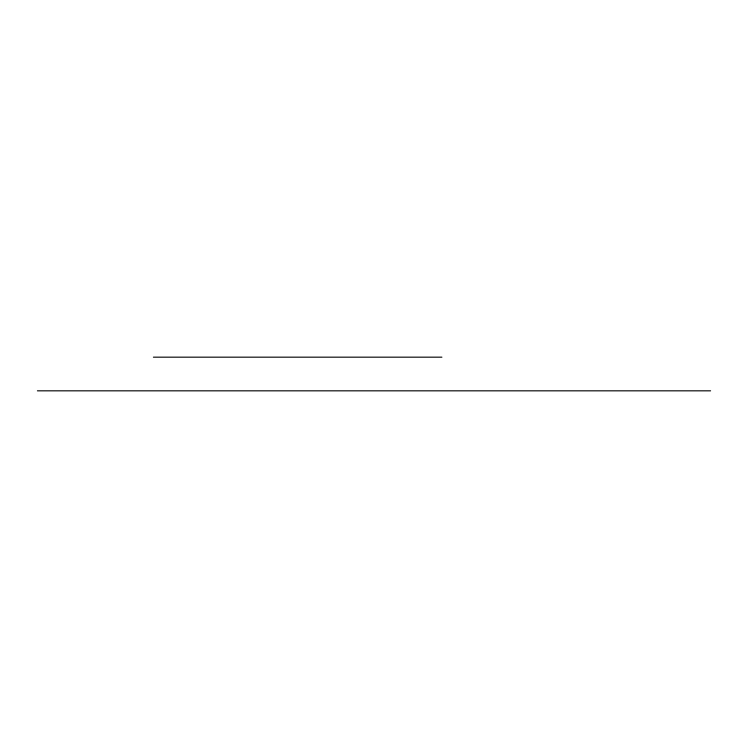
<?xml version="1.0" encoding="UTF-8"?>
<svg xmlns="http://www.w3.org/2000/svg" width="748" height="748" viewBox="0 0 748 748"><rect width="100%" height="100%" fill="white"/><g stroke="black" fill="none" stroke-linecap="round" stroke-linejoin="round"><path stroke-width="1.12" d="M153.396 357.17L441.909 357.17M37.4 390.83L710.6 390.83"/></g></svg>
